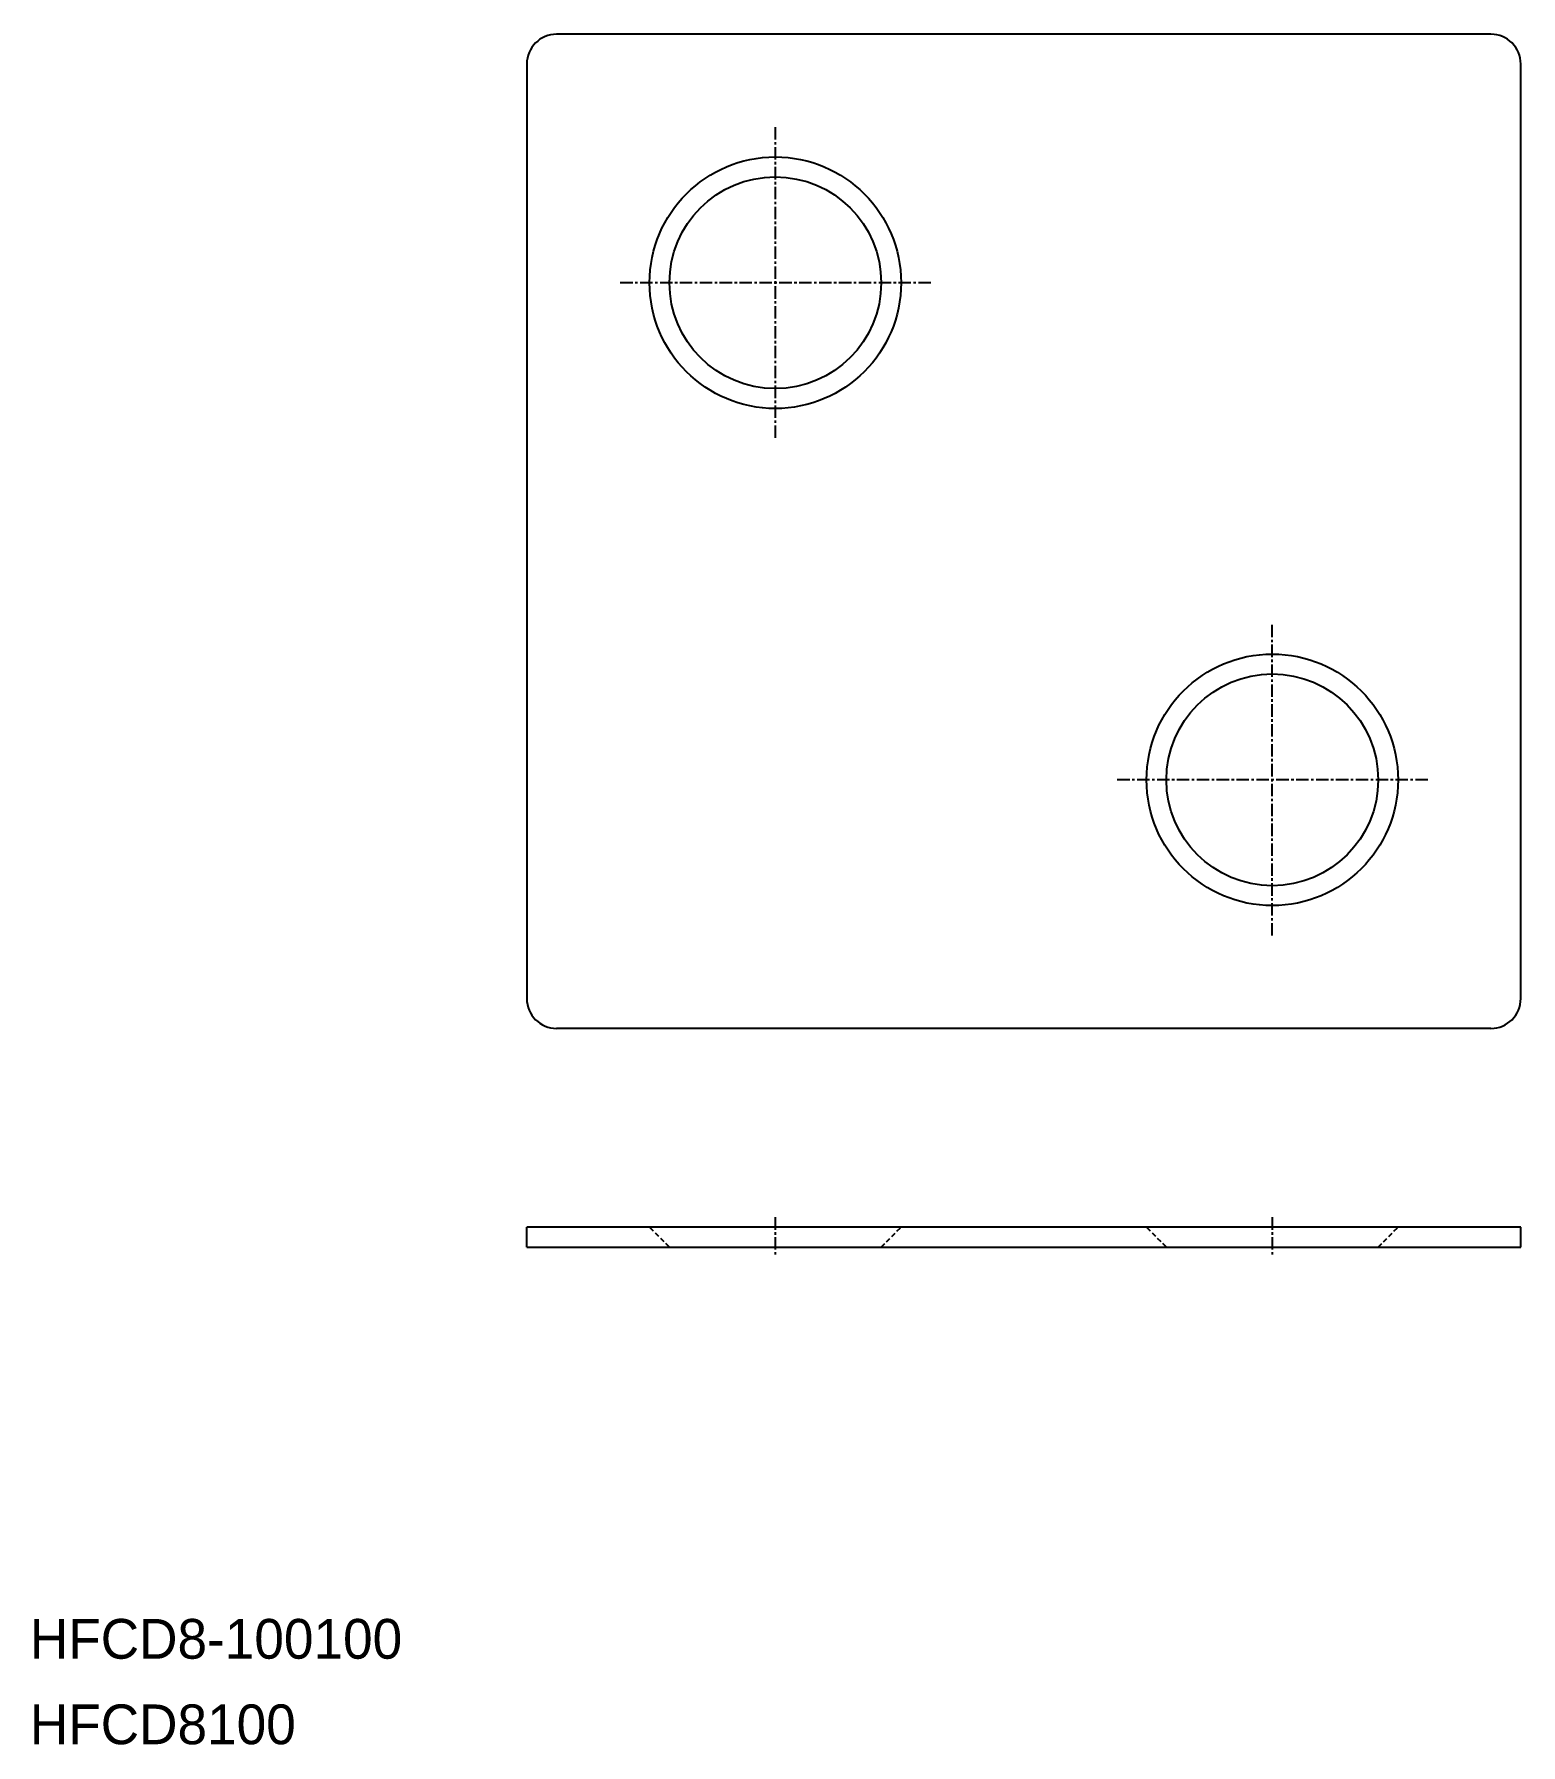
# Model space of a CAD drawing. Extents: x 0 to 150, y 0 to 172.
import ezdxf

# ---------------------------------------------------------------- set-up
doc = ezdxf.new("R2010")
doc.units = 0
doc.linetypes.add('CENTER', pattern=[2, 1.25, -0.25, 0.25, -0.25])
doc.linetypes.add('DASHED', pattern=[0.75, 0.5, -0.25])
doc.layers.get('0').update_dxf_attribs({"linetype": 'CONTINUOUS'})
doc.layers.add('CENTER', color=1, linetype='CENTER')

msp = doc.modelspace()

# ---------------------------------------------------------------- linework, layer by layer
at = {"color": 7, "linetype": 'CONTINUOUS'}
for p, q in [((147, 172), (53, 172)), ((50, 169), (50, 75)), ((150, 75), (150, 169)), ((147, 72), (53, 72)), ((50, 50), (50, 52)), ((150, 52), (50, 52)), ((150, 50), (150, 52)), ((50, 50), (150, 50))]:
    msp.add_line(p, q, dxfattribs=at)
at = {"color": 3, "linetype": 'DASHED'}
for p, q in [((64.35, 50), (62.35, 52)), ((85.65, 50), (87.65, 52)), ((114.35, 50), (112.35, 52)), ((135.65, 50), (137.65, 52))]:
    msp.add_line(p, q, dxfattribs=at)
at = {"color": 7, "linetype": 'CONTINUOUS'}
for centre, radius in [((75, 147), 12.65), ((75, 147), 10.65), ((125, 97), 12.65), ((125, 97), 10.65)]:
    msp.add_circle(centre, radius, dxfattribs=at)
for centre, start, end in [((53, 169), 90, 180), ((147, 169), 0, 90), ((53, 75), 180, 270), ((147, 75), 270, 0)]:
    msp.add_arc(centre, 3, start, end, dxfattribs=at)
at = {"layer": 'CENTER', "color": 1, "linetype": 'CENTER'}
for p, q in [((75, 162.65), (75, 131.35)), ((90.65, 147), (59.35, 147)), ((125, 81.35), (125, 112.65)), ((140.65, 97), (109.35, 97)), ((75, 53), (75, 49)), ((125, 53), (125, 49))]:
    msp.add_line(p, q, dxfattribs=at)

# ---------------------------------------------------------------- texts
at = {"color": 7, "linetype": 'CONTINUOUS'}
for s, p in [('HFCD8-100100', (0, 8.6)), ('HFCD8100', (0, 0))]:
    msp.add_text(s, height=4, dxfattribs=at).set_placement(p)

doc.saveas('drawing.dxf')
